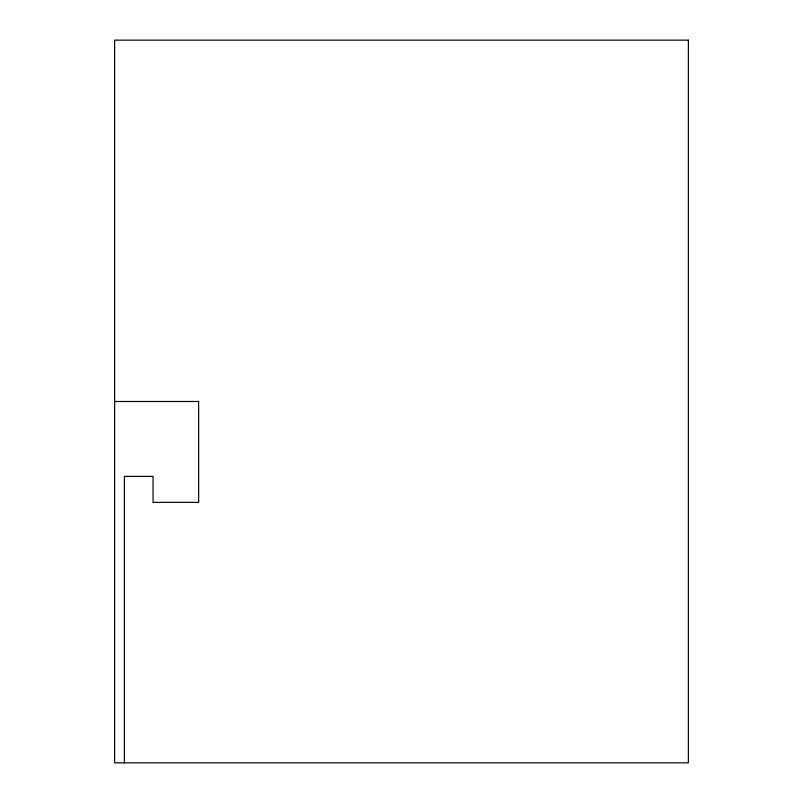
<?xml version="1.0" encoding="UTF-8"?>
<svg xmlns="http://www.w3.org/2000/svg" width="803" height="803" viewBox="0 0 803 803"><rect width="100%" height="100%" fill="white"/><g stroke="black" fill="none" stroke-linecap="round" stroke-linejoin="round"><path stroke-width="1.2" d="M114.628 401.5L198.652 401.5L198.652 502.377L153.062 502.377L153.062 476.39L124.405 476.39L124.405 762.85M688.372 40.15L114.628 40.15L114.628 762.85L688.372 762.85L688.372 40.15"/></g></svg>
